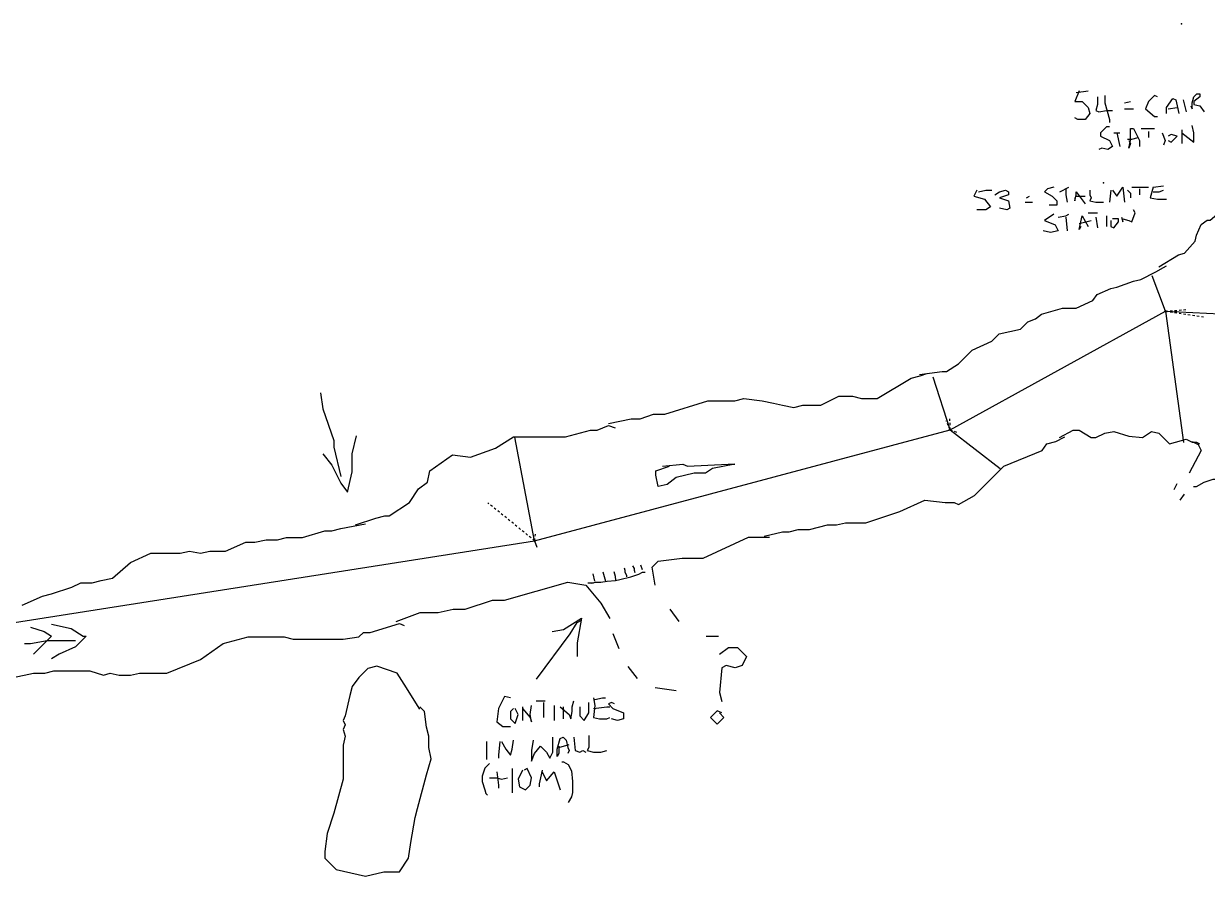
# Model space of a CAD drawing. Header units: millimetres. Extents: x -158 to 813, y -516 to 729.
# Drawn here: x 312.1 to 469.2, y -496 to -382.7 of the extents above; entities that cross this region are included whole.
import ezdxf

# ---------------------------------------------------------------- set-up
doc = ezdxf.new("R2010")
doc.units = ezdxf.units.MM
doc.linetypes.add('DASH', pattern=[0.6, 0.3, -0.3])

msp = doc.modelspace()

# ---------------------------------------------------------------- linework, layer by layer
at = {"layer": 'Shots', "color": 1}
for p, q in [((435.088, -436.648), (463.706, -420.922)), ((463.706, -420.922), (485.392, -421.968)), ((379.912, -451.388), (435.088, -436.648)), ((305.484, -463.086), (379.912, -451.388))]:
    msp.add_line(p, q, dxfattribs=at)
for centre in [(463.706, -420.922), (435.088, -436.648), (379.912, -451.388)]:
    msp.add_circle(centre, 0.1, dxfattribs=at)
at = {"layer": 'Sketch', "color": 0}
for points in [[(452.24, -391.64), (451.64, -393.04), (452.64, -393.04), (453.44, -393.84), (453.64, -394.64), (453.04, -395.44), (452.04, -395.44), (451.64, -395.24)], [(451.84, -391.84), (453.44, -391.64)], [(454.64, -392.44), (454.64, -393.44), (454.44, -394.24), (454.84, -394.44), (455.84, -394.24), (456.64, -394.24)], [(455.64, -392.24), (455.64, -393.24), (456.24, -395.44), (456.24, -395.84)], [(462.64, -392.44), (462.24, -392.24), (461.44, -393.04), (461.04, -394.04), (462.24, -395.04), (462.64, -395.04)], [(463.84, -394.64), (463.84, -393.84), (464.64, -392.64), (465.04, -392.84), (465.24, -393.64), (465.44, -394.64)], [(466.04, -392.84), (466.44, -394.44)], [(467.04, -393.64), (467.24, -394.04), (467.24, -393.24), (467.44, -392.44), (467.84, -392.04), (468.24, -392.04), (468.24, -392.44), (467.44, -393.04), (467.44, -393.44), (468.24, -393.64), (468.84, -394.44)], [(458.24, -393.24), (459.04, -393.04)], [(458.24, -394.04), (459.44, -394.04)], [(464.04, -394.04), (465.24, -393.84)], [(456.24, -396.44), (455.84, -396.44), (455.04, -397.24), (455.04, -397.64), (456.24, -398.24), (456.64, -399.04), (456.04, -399.44), (455.24, -399.24), (454.84, -399.44)], [(456.84, -397.24), (457.64, -397.24)], [(457.24, -397.24), (457.64, -399.04)], [(458.84, -398.24), (459.04, -398.64), (458.84, -399.24), (459.04, -398.24), (459.04, -396.64), (459.44, -396.64), (460.24, -398.24), (460.24, -399.04)], [(460.44, -396.64), (462.24, -396.64)], [(461.44, -397.04), (461.44, -397.84)], [(463.24, -397.24), (463.64, -398.24), (463.44, -398.84)], [(464.04, -398.24), (464.44, -398.44), (465.24, -397.64), (464.44, -397.44), (464.04, -397.64)], [(465.84, -397.24), (467.44, -398.44), (467.44, -397.24), (467.24, -396.24)], [(465.84, -396.84), (465.84, -398.64)], [(458.64, -398.04), (459.24, -398.04), (460.04, -397.84)], [(462.82, -415), (465.42, -413.4), (466.22, -413.2), (467.62, -411.6), (467.82, -410.8), (468.42, -409.4), (469.22, -408.8), (469.62, -408.8), (472.02, -406.8), (472.22, -406), (473.22, -404.8), (473.22, -404.2), (474.02, -403), (474.02, -402), (474.22, -401.2), (474.42, -399.4), (474.42, -398.6), (474.22, -398.2)], [(438.64, -404.84), (438.24, -405.64), (439.64, -406.04), (440.44, -407.04), (439.84, -407.44), (438.64, -407.44)], [(438.84, -405.04), (439.84, -404.84), (440.64, -404.84)], [(441.04, -405.44), (441.64, -405.04), (442.44, -404.84), (442.84, -405.04), (442.84, -405.44), (441.64, -405.84), (442.84, -406.24), (443.04, -407.24), (442.64, -407.44), (441.64, -407.24)], [(448.84, -404.44), (448.04, -404.64), (447.64, -405.04), (448.64, -405.64), (449.24, -406.24), (449.24, -406.84), (448.24, -406.84)], [(449.64, -405.04), (450.84, -404.44)], [(450.44, -404.64), (450.44, -405.44), (450.64, -406.44)], [(451.64, -405.84), (451.64, -406.24), (451.84, -405.44), (451.84, -405.04), (453.04, -406.64)], [(453.64, -404.84), (453.64, -405.44), (453.84, -405.84), (453.64, -406.24), (454.44, -406.44), (455.44, -406.44)], [(456.44, -404.84), (456.24, -406.44)], [(456.64, -404.84), (457.24, -405.64), (458.04, -404.44), (458.24, -406.44)], [(458.64, -404.84), (459.04, -405.24), (459.04, -405.84)], [(459.24, -404.44), (461.44, -404.44)], [(460.24, -404.64), (460.24, -405.44)], [(462.04, -404.44), (461.64, -405.84), (462.64, -406.04), (463.84, -406.04)], [(462.04, -404.44), (463.44, -404.24)], [(462.04, -405.04), (462.84, -405.04), (463.44, -404.84)], [(445.04, -406.44), (446.04, -406.44)], [(445.24, -405.84), (445.64, -405.64)], [(451.84, -405.64), (453.04, -405.64)], [(448.84, -408.04), (447.64, -408.84), (449.04, -409.44), (449.44, -410.24), (448.44, -410.44), (447.44, -410.24)], [(449.44, -408.44), (450.44, -408.24), (450.84, -408.04)], [(450.44, -408.44), (450.64, -410.24)], [(452.44, -409.64), (452.24, -410.04), (452.64, -408.24), (453.44, -409.64)], [(453.44, -407.84), (454.64, -407.84)], [(454.44, -408.44), (454.64, -409.84)], [(455.84, -408.24), (455.84, -409.64)], [(457.84, -408.44), (458.04, -409.04), (458.04, -408.64), (458.84, -408.84), (459.24, -409.04), (459.64, -407.84), (459.44, -407.44)], [(452.24, -409.24), (453.84, -408.84)], [(456.44, -408.84), (456.44, -409.64), (456.84, -409.84), (457.44, -409.04), (457.44, -408.64), (456.64, -408.64)], [(431.02, -429.3), (434.02, -428.9), (434.62, -428.9), (436.22, -427.9), (438.02, -426.1), (440.62, -424.9), (441.62, -423.9), (444.42, -423.3), (445.42, -422.3), (446.42, -421.9), (447.22, -421.3), (450.02, -420.5), (451.82, -420.5), (454.02, -419.5), (454.62, -418.7), (456.42, -417.9), (457.22, -417.7), (459.42, -416.9), (460.42, -416.7), (462.42, -415.7), (463.42, -415.1), (463.82, -414.9)], [(389.72, -435.8), (392.72, -435.2), (393.92, -435.2), (395.72, -434.6), (397.22, -434.6), (402.92, -432.8), (406.52, -432.8), (407.72, -432.5), (410.12, -432.8), (411.62, -433.1), (412.82, -433.4), (414.32, -433.7), (415.52, -433.4), (417.92, -433.4), (420.32, -432.2), (422.12, -432.2), (423.32, -432.5), (425.42, -432.5), (429.92, -429.8), (431.12, -429.5), (432.02, -429.2)], [(351.48, -431.76), (351.78, -433.86), (353.28, -438.06), (353.28, -438.96), (354.18, -442.86)], [(356.12, -449.3), (358.82, -448.4), (360.02, -448.1), (360.62, -448.1), (363.32, -446.3), (364.52, -444.5), (365.72, -443.6), (366.02, -442.1), (369.02, -440), (371.42, -440.3), (374.72, -439.1), (377.12, -437.6), (384.02, -437.6), (387.32, -436.7), (388.22, -436.7), (389.72, -436.1), (390.62, -436.4)], [(449.62, -437.7), (451.42, -436.7), (452.22, -436.7), (453.82, -437.7), (454.42, -437.7), (455.62, -437.1), (456.82, -436.9), (458.82, -437.5), (460.62, -437.7), (461.82, -436.9), (462.82, -437.1), (464.22, -438.5), (465.02, -438.3), (466.42, -437.9), (467.22, -438.3), (467.82, -438.3), (468.22, -438.5)], [(351.78, -439.86), (352.98, -441.36), (354.18, -443.76), (355.08, -444.96), (355.68, -442.26), (355.68, -439.86), (356.28, -437.46)], [(410.42, -450.8), (412.82, -450.2), (413.72, -450.2), (414.92, -449.9), (416.42, -449.9), (418.82, -449.3), (420.02, -449.3), (421.22, -449), (423.92, -449), (428.42, -447.5), (431.72, -446), (434.42, -446.3), (435.62, -446.3), (436.22, -446.6), (438.32, -445.4), (442.22, -441.5), (447.32, -439.4), (447.92, -438.5), (449.12, -438.2), (450.32, -437.6)], [(467.22, -438.2), (468.02, -438.6), (468.42, -439.4), (466.82, -442.4)], [(396.92, -441.5), (399.62, -441.2), (400.22, -441.5), (405.62, -441.2), (406.52, -441.2), (406.52, -441.2), (403.52, -441.8), (402.62, -442.4), (401.12, -442.4), (398.72, -443), (397.52, -443.9), (396.32, -444.2), (396.02, -442.7), (396.02, -442.1), (397.82, -441.5)], [(464.82, -444.6), (465.22, -443.8)], [(467.42, -444.2), (467.82, -444.2), (468.82, -443.6), (470.02, -443.2), (470.82, -443.2), (472.62, -445), (473.42, -446.8), (473.42, -447.6), (474.42, -448.6), (475.82, -448.6), (478.02, -449.4), (479.02, -450.6), (480.62, -451), (482.22, -452), (483.82, -453.2)], [(465.62, -446), (466.22, -445.2)], [(311.88, -459.96), (314.58, -458.76), (315.78, -458.46), (318.48, -457.56), (319.68, -456.96), (321.18, -456.96), (322.38, -456.66), (323.88, -456.36), (326.28, -454.26), (328.98, -453.06), (332.88, -453.06), (334.08, -452.76), (335.58, -453.06), (336.78, -452.76), (338.88, -452.76), (341.58, -451.56), (342.78, -451.56), (344.28, -451.26), (345.78, -451.26), (346.98, -450.96), (349.08, -450.96), (352.08, -450.06), (352.98, -450.06), (354.18, -449.76), (357.48, -449.16)], [(395.92, -457.3), (395.52, -454.9), (396.32, -454.1), (399.52, -453.7), (402.32, -453.7), (408.32, -450.9), (411.12, -450.9)], [(387.52, -457.02), (388, -456.9), (388.72, -456.9), (389.56, -456.78), (390.64, -456.66), (391.24, -456.54), (392.68, -456.18), (393.76, -455.82), (394.24, -455.58), (394.6, -455.58)], [(389, -455.54), (389.32, -456.74)], [(390.44, -455.46), (390.6, -456.1), (390.68, -456.66)], [(391.8, -454.98), (391.88, -455.3), (391.88, -455.54), (392.12, -456.02), (392.12, -456.18)], [(392.92, -454.74), (393.16, -455.06), (393.16, -455.3), (393.24, -455.62)], [(393.96, -454.58), (394.2, -455.22)], [(361.52, -462.1), (364.72, -460.9), (367.12, -460.9), (369.12, -460.5), (370.72, -460.5), (374.32, -459.3), (375.92, -459.3), (384.32, -456.9), (386.72, -457.3), (388.72, -459.7), (389.92, -461.7)], [(387, -456.98), (387.72, -456.98)], [(387.64, -455.78), (387.88, -456.74)], [(380.16, -469.76), (384.66, -463.76), (385.56, -462.26), (386.16, -461.96)], [(382.26, -463.46), (383.76, -463.16), (386.16, -461.66), (385.56, -464.96), (385.56, -466.76)], [(399.12, -462.1), (397.92, -460.5)], [(310.68, -469.56), (313.38, -468.96), (314.88, -468.96), (316.08, -468.66), (320.88, -468.66), (322.68, -469.26), (323.58, -468.96), (324.78, -469.26), (326.28, -469.26), (327.48, -468.96), (331.08, -468.96), (335.58, -467.16), (338.58, -465.06), (341.88, -464.16), (346.68, -464.16), (347.88, -464.46), (354.48, -464.46), (356.58, -464.16), (357.18, -463.56), (358.08, -463.56), (361.98, -462.36), (362.58, -462.66)], [(312.98, -462.86), (314.78, -463.46), (315.78, -464.06), (313.38, -466.46)], [(315.78, -462.46), (318.38, -463.06), (319.98, -464.06), (320.38, -464.06), (318.98, -465.46), (316.78, -466.46), (315.78, -467.06)], [(312.18, -465.06), (312.98, -465.06), (315.18, -464.66), (318.98, -464.66)], [(390.32, -463.7), (391.12, -465.7)], [(404.32, -464.1), (402.72, -464.1)], [(404.46, -466.46), (405.66, -465.56), (406.86, -465.56), (408.06, -466.76), (407.46, -467.96), (406.56, -468.26), (405.36, -467.96), (404.76, -468.26), (404.46, -471.56), (404.76, -472.76)], [(364.68, -473.76), (362.58, -470.46), (361.68, -468.96), (358.98, -468.06), (357.78, -468.36), (356.58, -469.56), (355.68, -470.76), (355.38, -471.96), (354.78, -474.66), (354.48, -475.26), (354.78, -475.86), (354.48, -476.46), (354.78, -477.36), (354.48, -478.56), (354.48, -483.06), (353.28, -487.56), (352.38, -490.26), (352.08, -492.66), (352.08, -493.56), (353.58, -495.06), (357.48, -495.96), (359.88, -495.36), (361.98, -495.36), (363.18, -493.56), (363.48, -491.46), (364.08, -488.16), (364.38, -486.96), (365.58, -482.46), (366.18, -480.36), (365.88, -478.86), (365.88, -477.36), (365.58, -476.16), (365.28, -474.06), (364.68, -473.46)], [(392.32, -468.1), (393.52, -469.7)], [(395.92, -470.9), (398.72, -471.3)], [(376.72, -472.26), (375.92, -472.06), (375.12, -473.66), (374.92, -475.46), (375.72, -476.06), (376.72, -476.06)], [(380.12, -472.66), (381.32, -472.66)], [(381.12, -472.86), (381.12, -474.86)], [(383.32, -473.46), (384.52, -474.46), (384.72, -475.06), (384.92, -474.06), (384.92, -473.46), (385.12, -472.66)], [(385.92, -473.46), (385.92, -474.66), (386.52, -475.26), (387.12, -474.26), (387.12, -472.86)], [(387.72, -472.26), (387.92, -473.26), (387.72, -474.86), (388.52, -475.06), (389.52, -475.06), (389.92, -474.86)], [(387.92, -472.46), (388.92, -472.26), (389.32, -472.26)], [(390.52, -473.06), (390.12, -472.86), (389.72, -473.06), (390.32, -473.66), (391.72, -474.26), (391.72, -475.06), (390.92, -475.26), (390.12, -475.06)], [(377.12, -473.66), (376.72, -474.06), (376.72, -475.06), (377.32, -475.66), (377.72, -474.46), (377.32, -473.66)], [(378.32, -473.66), (379.32, -474.86), (379.52, -475.46), (379.32, -474.46), (379.52, -473.26)], [(378.32, -473.46), (378.32, -475.26)], [(382.52, -473.26), (382.52, -475.26)], [(383.72, -473.46), (383.72, -475.06)], [(387.72, -473.66), (389.52, -473.46), (389.92, -473.46)], [(404.76, -474.26), (404.16, -473.96), (403.26, -474.86), (404.16, -475.76), (405.06, -474.86), (404.46, -474.26)], [(404.16, -474.56), (404.16, -474.56)], [(379.72, -477.86), (379.52, -479.26), (379.52, -480.66), (379.92, -479.66), (380.72, -478.66), (381.52, -479.46), (381.92, -480.26), (382.32, -479.46), (382.32, -477.46)], [(383.12, -478.66), (383.12, -479.66), (382.92, -480.06), (382.92, -479.06), (383.32, -477.66), (383.72, -477.46), (384.12, -477.86), (384.32, -478.86), (384.52, -479.26), (384.32, -479.66)], [(385.12, -477.46), (385.32, -479.26), (385.92, -479.46), (386.32, -479.26), (386.72, -479.46)], [(387.12, -477.26), (387.12, -478.86), (386.92, -479.26), (387.72, -479.46), (388.72, -479.46), (389.52, -479.26)], [(373.52, -478.06), (373.52, -480.46)], [(375.32, -478.06), (375.12, -479.86), (375.12, -480.26)], [(375.52, -478.06), (376.12, -479.06), (376.72, -479.86), (376.92, -479.06), (377.12, -477.86)], [(383.12, -478.86), (384.52, -478.46)], [(383.52, -480.74), (383.76, -480.74), (384.36, -481.1), (384.84, -481.94), (384.96, -483.38), (384.96, -484.82), (384.84, -485.42), (384.36, -486.14)], [(373.92, -480.98), (373.32, -481.58), (372.96, -482.66), (372.96, -483.38), (373.32, -484.46), (373.44, -484.94), (373.68, -485.18)], [(374.92, -482.06), (375.12, -483.86), (375.12, -484.26)], [(376.92, -481.66), (376.92, -484.86)], [(378.32, -481.86), (377.72, -483.06), (377.92, -484.06), (378.72, -484.46), (379.32, -483.86), (379.52, -482.86), (378.92, -481.66), (378.52, -481.86)], [(380.92, -481.86), (380.72, -482.86), (380.52, -483.66), (380.52, -484.06)], [(380.92, -482.06), (381.52, -483.26), (382.52, -482.06), (383.32, -484.46)], [(373.92, -482.86), (374.92, -482.86), (375.52, -483.06), (376.32, -482.86)]]:
    msp.add_lwpolyline(points, dxfattribs=at)
for p in [(465.82, -382.72), (455.44, -403.84)]:
    msp.add_point(p, dxfattribs=at)
at = {"layer": 'XSect', "color": 1}
for p, q in [((463.706, -420.922), (461.908, -416.196)), ((463.706, -420.922), (466.062, -438.36)), ((435.088, -436.648), (432.858, -429.66)), ((435.088, -436.648), (441.732, -441.792)), ((379.912, -451.388), (377.29, -437.632)), ((379.912, -451.388), (380.232, -452.264))]:
    msp.add_line(p, q, dxfattribs=at)
at = {"layer": 'XSect', "color": 1, "linetype": 'DASH'}
for p, q in [((463.706, -420.922), (466.442, -420.692)), ((463.706, -420.922), (469.044, -421.702)), ((435.088, -436.648), (435.068, -435.222)), ((435.088, -436.648), (434.554, -435.446)), ((435.088, -436.648), (436.162, -437.048)), ((379.912, -451.388), (373.726, -446.378)), ((379.912, -451.388), (380.048, -450.388))]:
    msp.add_line(p, q, dxfattribs=at)

doc.saveas('drawing.dxf')
